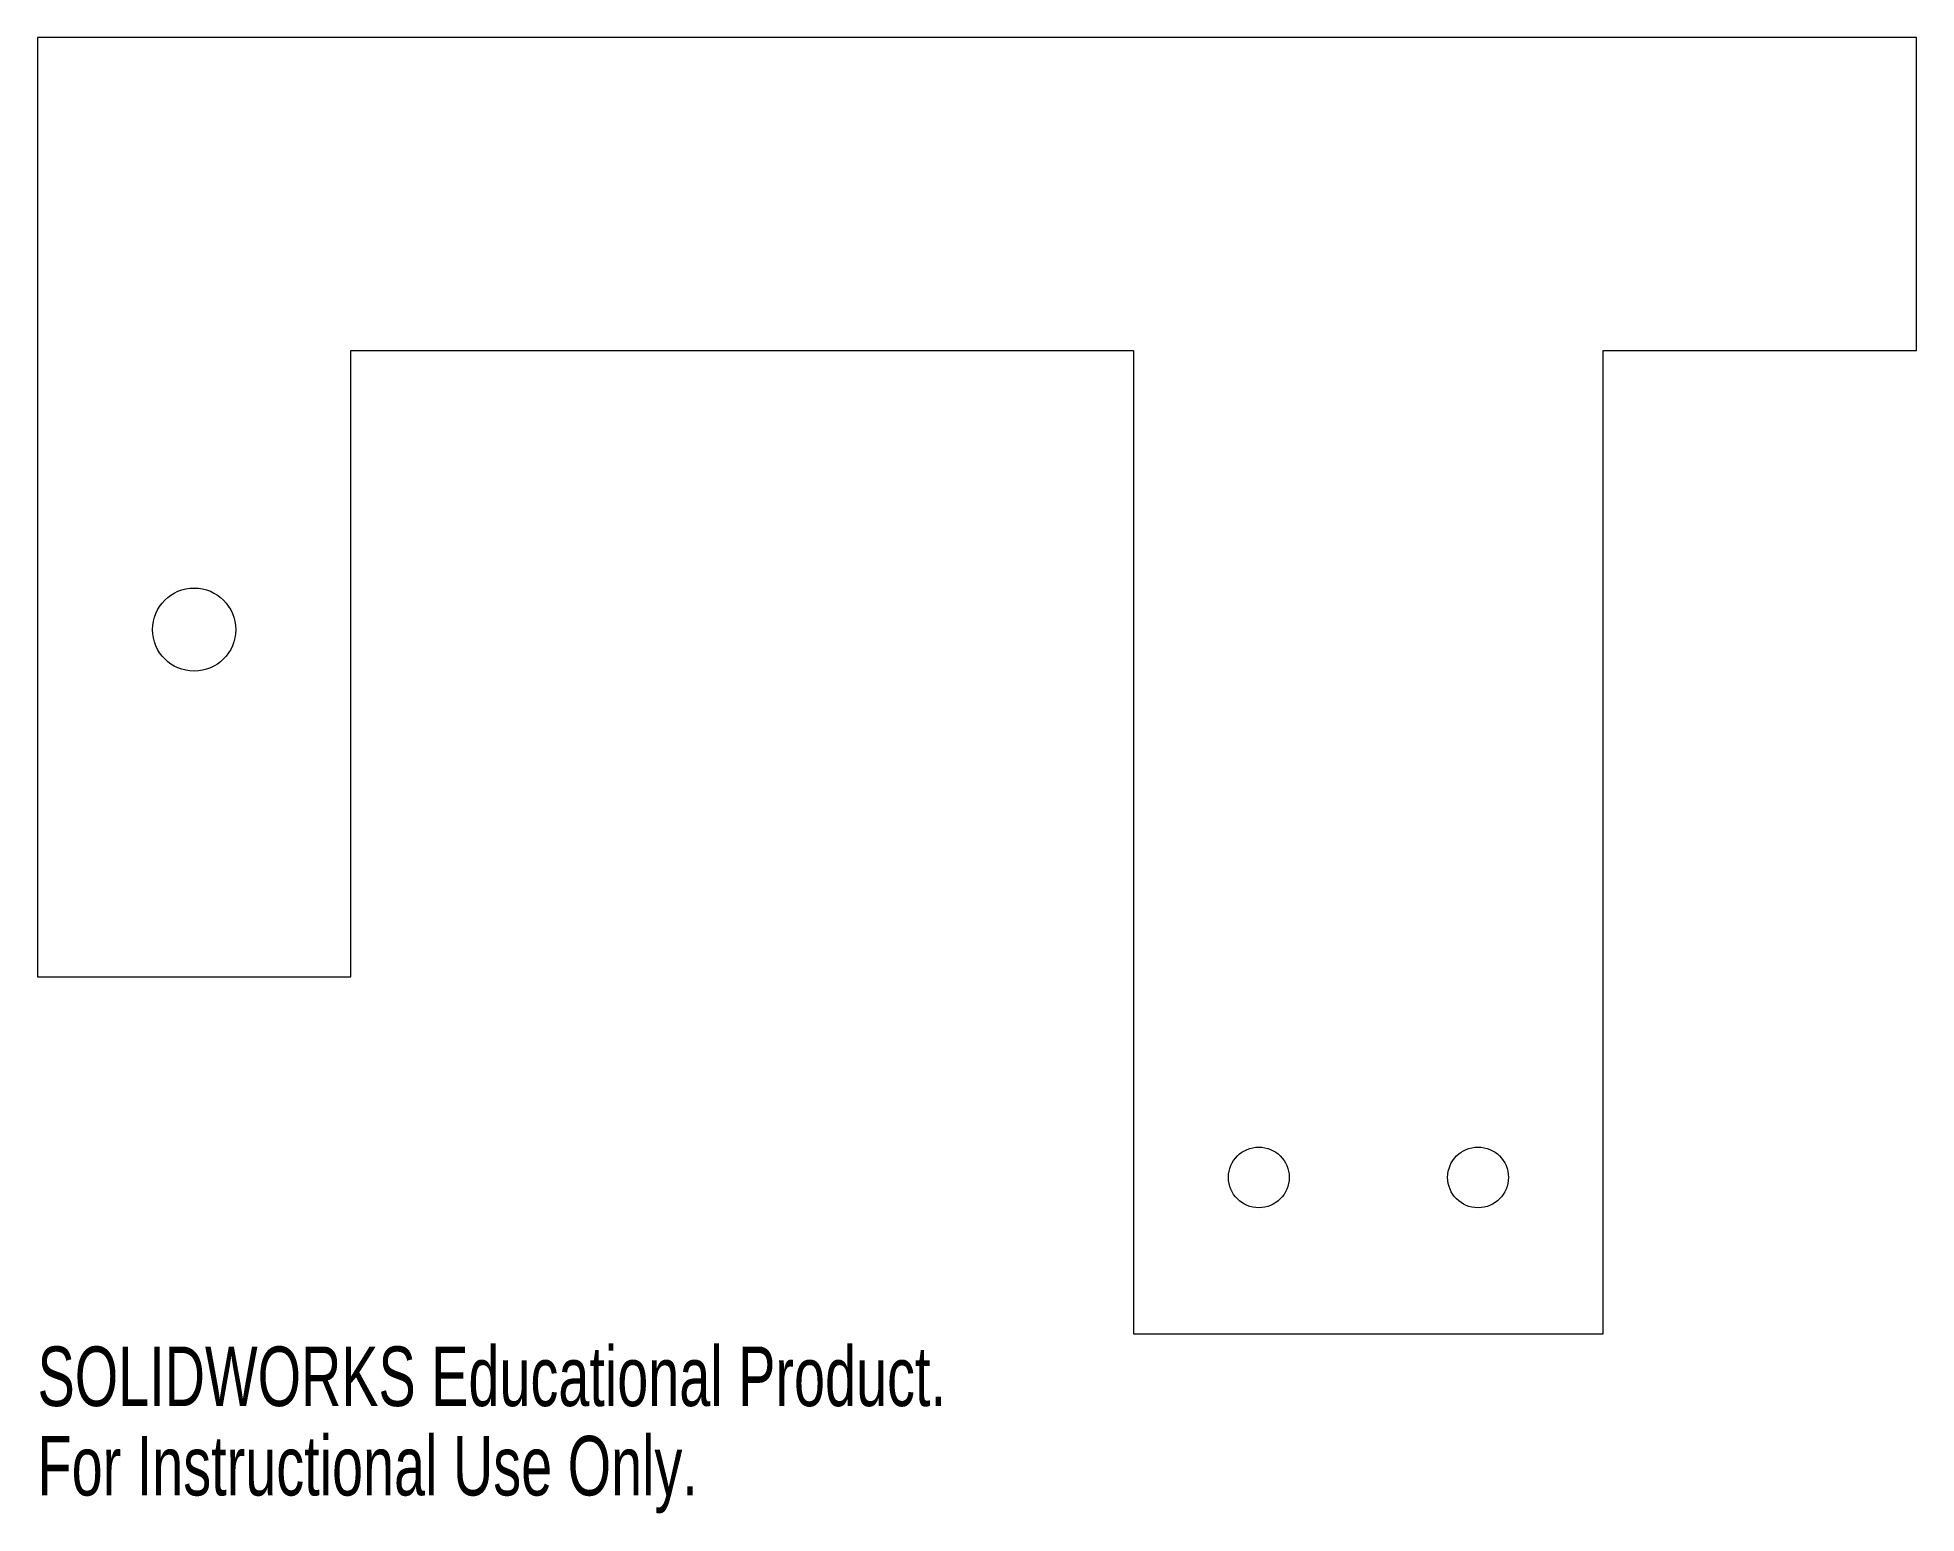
# Model space of a CAD drawing. Header units: inches. Extents: x 0 to 6, y -3.71 to 1.
import ezdxf

# ---------------------------------------------------------------- set-up
doc = ezdxf.new("R2010")
doc.units = ezdxf.units.IN
doc.header["$MEASUREMENT"] = 0
doc.styles.add('SLDTEXTSTYLE0', font='TXT', dxfattribs={"width": 0.7})

msp = doc.modelspace()

# ---------------------------------------------------------------- linework, layer by layer
at = {"color": 7, "linetype": 'Continuous', "lineweight": 15}
for p, q in [((0, 1), (0, -2)), ((6, 1), (0, 1)), ((6, 0), (6, 1)), ((1, 0), (3.5, 0)), ((1, -2), (1, 0)), ((3.5, 0), (3.5, -3.141)), ((5, 0), (6, 0)), ((5, -3.141), (5, 0)), ((0, -2), (1, -2)), ((3.5, -3.141), (5, -3.141))]:
    msp.add_line(p, q, dxfattribs=at)
for centre, radius in [((0.5, -0.8911), 0.1328), ((3.9, -2.641), 0.097), ((4.6, -2.641), 0.097)]:
    msp.add_circle(centre, radius, dxfattribs=at)

# ---------------------------------------------------------------- texts
at = {"color": 7, "linetype": 'Continuous', "char_height": 0.1903, "attachment_point": 1, "style": 'SLDTEXTSTYLE0'}
for s, insert in [('SOLIDWORKS Educational Product.', (0, -3.1811)), ('For Instructional Use Only.', (0, -3.4666))]:
    msp.add_mtext(s, dxfattribs=dict(at, insert=insert))

doc.saveas('drawing.dxf')
